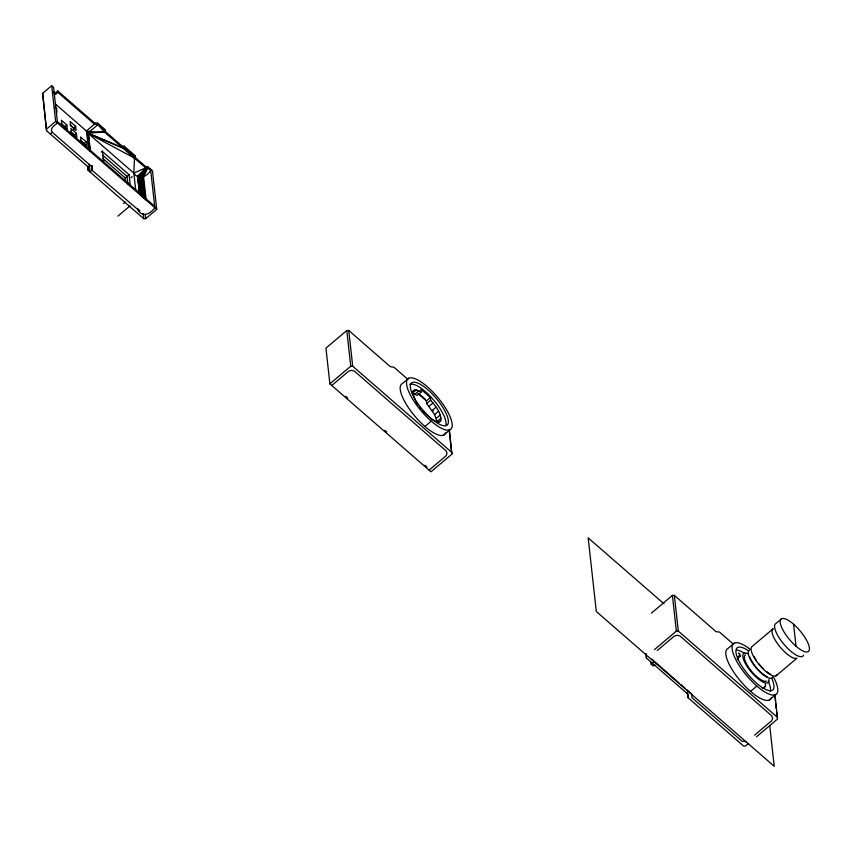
<?xml version="1.0" encoding="UTF-8"?>
<svg xmlns="http://www.w3.org/2000/svg" width="852" height="852" viewBox="0 0 852 852"><rect width="100%" height="100%" fill="white"/><g stroke="black" fill="none" stroke-linecap="round" stroke-linejoin="round"><path stroke-width="1.28" d="M89.151 164.255L90.003 171.976L92.005 170.283L92.101 166.949L52.238 132.252C49.288 128.343 55.029 124.978 57.531 123.061L53.591 87.341L51.684 85.69L42.653 93.326L46.541 130.718L88.203 166.981L88.107 170.315L143.743 218.719L145.692 218.698L156.736 209.379L152.476 170.794L147.502 166.47L146.501 167.311L146.661 168.739L137.949 176.652L139.845 193.851M46.541 130.718L42.653 93.326M91.846 168.856L91.941 165.522L92.101 166.949M407.831 379.3L393.901 367.18L390.418 366.733L348.745 330.48L346.807 330.501L325.943 348.117L329.884 383.847L430.984 471.806L451.848 454.18L449.345 429.365M748.546 743.508L745.553 746.032L743.604 746.054L687.969 697.65L688.065 694.316L646.412 658.042L646.167 653.729M691.962 694.284L691.867 697.618L741.911 741.133L746.192 741.677M774.958 694.263L777.461 719.077L756.523 736.767M135.734 190.284L133.839 173.084L134.478 158.142L124.211 147.492L124.051 146.065L123.05 146.906L123.21 148.333L87.905 133.136L97.948 124.648L97.788 123.221L94.306 122.773L57.766 90.972L55.305 93.049L55.465 94.476L57.925 92.399L57.766 90.972M432.869 419.93L437.768 422.038L439.749 421.793L440.867 420.462C441.336 412.581 435.372 405.989 430.686 400.238L430.388 397.543L420.899 389.279L421.197 391.984L417.203 395.349L413.209 393.517M762.21 687.915L764.201 687.671L765.32 686.339L765.49 684.018M737.459 659.64L737.63 657.318L738.748 655.997L740.739 655.752L737.917 658.138M147.502 166.47L147.652 167.897L143.583 176.609L146.214 200.422M97.788 123.221L105.36 129.802L105.52 131.229L104.519 132.081L87.905 133.136L133.839 173.084C138.684 180.709 146.448 176.673 150.729 170.57L147.652 167.897L142.934 176.939L145.415 199.432M88.448 149.409L86.414 131.006L89.897 131.453L88.267 134.328L90.152 151.411M139.515 193.574L137.619 176.375L147.652 167.897L142.231 177.195L144.563 198.356M137.949 176.652L147.652 167.897L141.496 177.344L143.828 198.516M140.474 194.181L138.525 176.95L147.652 167.897L140.74 177.408L142.934 197.249M138.578 176.982L147.652 167.897L139.994 177.354L142.039 195.885M421.197 391.984L416.287 389.865L414.306 390.109L413.188 391.441L413.007 393.752L415.052 399.726M147.652 167.897L139.27 177.216L141.315 195.736M145.554 166.481L145.713 167.908L137.619 176.375L139.749 194.373M46.594 129.046L55.636 121.41L51.684 85.69M50.247 133.934L52.238 132.252M66.829 125.01L67.276 129.11L61.823 124.36L61.365 120.249L66.829 125.01L64.827 126.692L61.184 123.529M73.858 130.058L73.634 128.002L75.626 126.309L70.173 121.559L70.62 125.67L76.084 130.42L75.626 126.309M74.614 137.065L74.38 135.01L76.382 133.327L70.929 128.577L71.376 132.688L76.84 137.438L76.382 133.327M86.414 131.006L94.465 124.2L97.948 124.648L105.52 131.229M86.041 141.73L86.489 145.841L81.036 141.091L80.578 136.98L86.041 141.73L84.039 143.424L80.407 140.25M101.26 152.039L102.581 150.921M88.203 166.981L90.195 165.299M123.21 148.333L124.211 147.492L135.468 157.29L134.478 158.142L87.905 133.136L122.262 147.513L122.102 146.086M134.318 156.704L135.319 155.863L124.051 146.065M125.638 181.753L125.223 177.961L129.067 174.703L102.517 151.613L103.774 163.009M130.793 177.727L132.113 176.609M123.625 203.511L125.393 202.009M117.874 216.142L130.005 205.886M329.884 383.847L350.747 366.222L352.696 366.2L451.901 452.518M331.779 385.498L348.756 371.152L351.599 370.364L354.4 371.11L446.203 450.985L447.034 453.392L446.065 455.82L429.088 470.155M408.662 378.245L402.357 383.581A33.111 10.671 49.8 0 0 416.064 417.576A33.111 10.671 49.8 0 0 445.543 432.912M412.315 391.803L414.306 390.109M412.304 393.241L416.287 389.865M415.02 394.093L419.014 390.717M441.038 418.14L437.044 421.516L434.595 414.615L426.703 403.614L426.405 400.909L430.388 397.543M426.703 403.614L430.686 400.238M429.035 406.287L433.029 402.911M432.124 410.494L436.117 407.118M434.595 414.615L438.588 411.239M424.935 426.469L431.24 421.144M436.277 418.375L440.271 414.999M438.876 422.145L440.867 420.462M443.722 435.063L450.026 429.738A33.111 10.671 49.8 0 0 427.448 386.851A33.111 10.671 49.8 0 0 410.558 395.392A33.111 10.671 49.8 0 0 450.026 429.738M651.482 613.078L672.42 595.388L674.358 595.378L716.031 631.63L719.514 632.077L733.444 644.197M654.432 649.639L676.36 631.119L678.309 631.098L777.514 717.405M657.275 650.491L674.369 636.05L677.212 635.251L680.013 636.007L771.816 715.872L772.647 718.289L771.678 720.707L754.584 735.148M654.868 664.752L653.335 666.051L651.12 664.123L653.42 662.185M734.275 643.143L727.97 648.468A33.111 10.671 49.8 0 0 741.677 682.473A33.111 10.671 49.8 0 0 771.156 697.809M781.561 618.744L775.97 623.462A21.204 6.837 49.8 0 0 784.756 645.23A21.204 6.837 49.8 0 0 803.628 655.06M750.548 691.366L756.853 686.041M776.034 675.86L796.961 658.191A18.978 6.113 49.8 0 1 779.505 646.263A18.978 6.113 49.8 0 1 773.243 628.669L752.316 646.338A18.978 6.113 49.8 0 0 760.176 665.838A18.978 6.113 49.8 0 0 777.077 674.624M763.435 687.937L765.32 686.339M769.335 699.961L775.639 694.636M89.897 131.453L88.31 132.656L88.651 139.941M133.839 173.084L145.713 167.908M89.598 131.698L104.519 132.081L146.661 168.739M91.558 166.225L92.005 170.283L139.749 211.158M431.783 419.301L422.773 410.983M664.006 603.834L588.178 537.868L596.315 611.512L774.234 766.31L769.729 725.542M419.088 393.794L425.095 399.024M417.853 393.475L426.405 400.909M123.05 146.906L104.37 130.644L104.519 132.081L97.948 124.648M135.255 157.524L146.501 167.311M57.925 92.399L94.465 124.2L94.306 122.773M53.633 91.59L55.305 93.049M53.793 93.028L55.465 94.476M55.444 104.05L88.31 132.656L90.344 151.06M54.72 106.564L56.541 108.14L56.988 112.251M69.992 124.829L73.634 128.002M102.485 155.011L127.065 176.396L127.906 184M102.602 158.28L125.223 177.961M70.748 131.847L74.38 135.01M57.372 121.634L154.681 206.29M55.636 121.41L156.736 209.379M137.779 208.804L139.675 210.444M137.939 210.231C142.785 217.867 150.559 213.831 154.83 207.718L150.57 169.143M679.012 683.006L651.737 659.033M681.004 684.731L684.987 688.203M686.978 689.939L690.961 693.411M345.667 396.286L347.669 398.033M384.784 430.324L386.797 432.07M424.914 465.235L426.916 466.981M433.21 410.877L432.848 410.334M419.482 406.883L421.026 408.992M415.467 400.664L417.938 404.785M793.595 624.25A21.204 6.837 49.8 0 1 808.047 651.716A21.204 6.837 49.8 0 1 782.775 629.724A21.204 6.837 49.8 0 1 793.595 624.25L796.013 646.21M774.905 695.935L775.469 701.079M775.757 703.645L776.321 708.789M776.609 711.367L777.173 716.511M687.404 692.527L687.969 697.65M674.358 595.378L678.309 631.098M672.42 595.388L676.36 631.119M650.917 662.249L651.12 664.123M645.965 654.07L646.412 658.042M449.43 432.326L451.848 454.18M348.745 330.48L352.696 366.2M346.807 330.501L350.747 366.222M145.266 214.842L145.692 218.698M143.168 213.575L143.743 218.719M135.319 155.863L135.468 157.29M129.067 174.703L130.335 186.109M91.888 167.184L92.048 168.621M89.087 143.881L89.375 146.512M87.671 166.364L88.107 170.315M409.791 384.497A27.594 8.893 49.8 0 1 432.837 399.077A27.594 8.893 49.8 0 1 445.777 425.606M771.667 678.171A27.594 8.893 49.8 0 1 763.232 688.15A27.594 8.893 49.8 0 1 737.385 657.595A27.594 8.893 49.8 0 1 748.514 650.811M736.927 650.044A27.594 8.893 49.8 0 1 745.031 653.75M768.184 681.11A27.594 8.893 49.8 0 1 770.229 691.494M773.744 677.489A33.111 10.671 49.8 0 1 765.426 692.325A33.111 10.671 49.8 0 1 733.434 654.176A33.111 10.671 49.8 0 1 750.101 649.299M768.994 679.427A18.978 6.113 49.8 0 1 750.346 670.897A18.978 6.113 49.8 0 1 748.461 653.867M766.395 681.089A16.752 5.4 49.8 0 1 750.995 670.567A16.752 5.4 49.8 0 1 745.468 655.039M767.151 676.69A16.752 5.4 49.8 0 1 755.617 666.658M754.947 665.806A16.752 5.4 49.8 0 1 749.664 656.722M770.314 674.049A17.924 5.772 49.8 0 1 766.8 671.706M763.584 668.905A17.924 5.772 49.8 0 1 758.898 663.772M756.182 660.076A17.924 5.772 49.8 0 1 754.009 656.445M772.732 676.935A17.924 5.772 49.8 0 1 756.778 668.628A17.924 5.772 49.8 0 1 749.355 650.225M738.886 653.196L739.792 654.219L738.886 653.196M413.689 396.83A27.594 8.893 49.8 0 0 446.576 425.446A27.594 8.893 49.8 0 0 427.768 389.705A27.594 8.893 49.8 0 0 413.689 396.83"/></g></svg>
